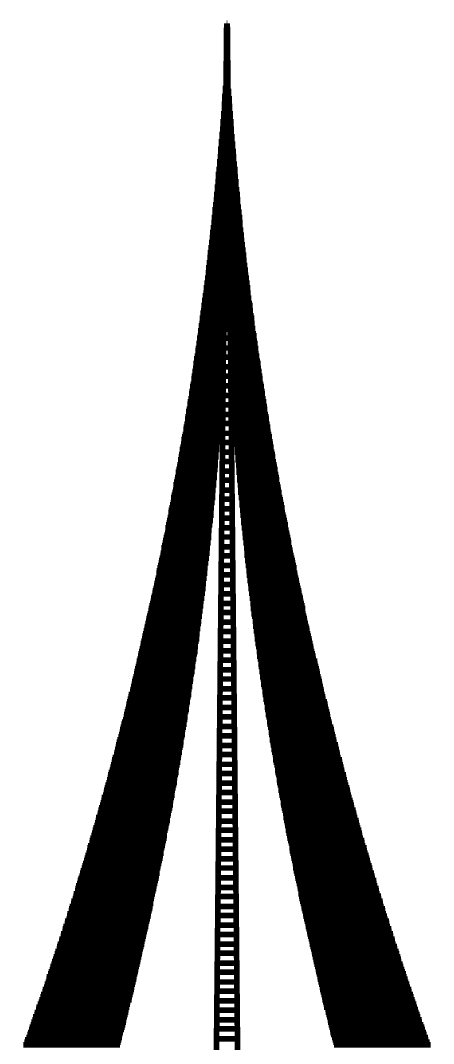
# Model space of a CAD drawing. Extents: x 489 to 720, y 1028 to 1176.
# Drawn here: x 553.963 to 554.782, y 1093.509 to 1095.539 of the extents above; entities that cross this region are included whole.
import ezdxf

# ---------------------------------------------------------------- set-up
doc = ezdxf.new("R2010")
doc.units = 0
doc.header["$MEASUREMENT"] = 0
doc.layers.add('1202', color=7, linetype='Continuous')

msp = doc.modelspace()

# ---------------------------------------------------------------- linework, layer by layer
at = {"layer": '1202', "color": 7, "linetype": 'Continuous', "ltscale": 0.045455, "const_width": 0.0112}
for points in [[(554.172, 1075.5218), (554.372, 1095.5332)], [(554.3709, 1095.523), (554.3732, 1095.523)], [(554.3709, 1095.5184), (554.3732, 1095.5184)], [(554.3709, 1095.5184), (554.3732, 1095.5184)], [(554.372, 1095.5332), (554.3732, 1095.5332)], [(554.372, 1095.5332), (554.3732, 1095.5332)], [(554.372, 1095.5287), (554.3732, 1095.5287)], [(554.372, 1095.5287), (554.3732, 1095.5287)], [(554.372, 1095.5275), (554.3732, 1095.5275)], [(554.372, 1095.523), (554.3732, 1095.523)], [(554.5732, 1075.5218), (554.3732, 1095.5332)], [(554.3697, 1095.498), (554.3743, 1095.498)], [(554.3709, 1095.5139), (554.3743, 1095.5139)], [(554.3709, 1095.5139), (554.3732, 1095.5139)], [(554.3709, 1095.5082), (554.3743, 1095.5082)], [(554.3709, 1095.5082), (554.3743, 1095.5082)], [(554.3709, 1095.5037), (554.3743, 1095.5037)], [(554.3709, 1095.5037), (554.3743, 1095.5037)], [(554.3709, 1095.498), (554.3743, 1095.498)], [(554.372, 1095.5082), (554.3732, 1095.5082)], [(554.3686, 1095.4787), (554.3754, 1095.4787)], [(554.3697, 1095.4934), (554.3743, 1095.4934)], [(554.3697, 1095.4889), (554.3754, 1095.4889)], [(554.3697, 1095.4889), (554.3743, 1095.4889)], [(554.3697, 1095.4832), (554.3754, 1095.4832)], [(554.3697, 1095.4832), (554.3743, 1095.4832)], [(554.3697, 1095.4787), (554.3754, 1095.4787)], [(554.3709, 1095.4934), (554.3754, 1095.4934)], [(554.372, 1095.49), (554.3732, 1095.49)], [(554.3675, 1095.4582), (554.3754, 1095.4582)], [(554.3675, 1095.4537), (554.3754, 1095.4537)], [(554.3686, 1095.473), (554.3754, 1095.473)], [(554.3686, 1095.4684), (554.3754, 1095.4684)], [(554.3686, 1095.4639), (554.3754, 1095.4639)], [(554.3686, 1095.4537), (554.3777, 1095.4537)], [(554.3697, 1095.473), (554.3766, 1095.473)], [(554.3697, 1095.4684), (554.3766, 1095.4684)], [(554.3697, 1095.4639), (554.3766, 1095.4639)], [(554.3697, 1095.4582), (554.3766, 1095.4582)], [(554.3709, 1095.4707), (554.3732, 1095.4707)], [(554.3663, 1095.4389), (554.3766, 1095.4389)], [(554.3675, 1095.448), (554.3754, 1095.448)], [(554.3675, 1095.4434), (554.3766, 1095.4434)], [(554.3686, 1095.448), (554.3777, 1095.448)], [(554.3686, 1095.4434), (554.3777, 1095.4434)], [(554.3686, 1095.4389), (554.3777, 1095.4389)], [(554.3709, 1095.4525), (554.3743, 1095.4525)], [(554.3652, 1095.423), (554.3766, 1095.423)], [(554.3652, 1095.4184), (554.3766, 1095.4184)], [(554.3663, 1095.4332), (554.3766, 1095.4332)], [(554.3663, 1095.4287), (554.3766, 1095.4287)], [(554.3686, 1095.4332), (554.3788, 1095.4332)], [(554.3686, 1095.4287), (554.3788, 1095.4287)], [(554.3686, 1095.423), (554.3788, 1095.423)], [(554.3686, 1095.4184), (554.38, 1095.4184)], [(554.3709, 1095.4332), (554.3743, 1095.4332)], [(554.3709, 1095.415), (554.3743, 1095.415)], [(554.3641, 1095.4037), (554.3766, 1095.4037)], [(554.3641, 1095.398), (554.3777, 1095.398)], [(554.3641, 1095.3934), (554.3777, 1095.3934)], [(554.3652, 1095.4128), (554.3766, 1095.4128)], [(554.3652, 1095.4082), (554.3766, 1095.4082)], [(554.3675, 1095.4128), (554.38, 1095.4128)], [(554.3675, 1095.4082), (554.38, 1095.4082)], [(554.3675, 1095.4037), (554.38, 1095.4037)], [(554.3675, 1095.398), (554.3811, 1095.398)], [(554.3675, 1095.3934), (554.3811, 1095.3934)], [(554.3709, 1095.3957), (554.3743, 1095.3957)], [(554.3618, 1095.373), (554.3777, 1095.373)], [(554.3629, 1095.3878), (554.3777, 1095.3878)], [(554.3629, 1095.3832), (554.3777, 1095.3832)], [(554.3629, 1095.3787), (554.3777, 1095.3787)], [(554.3675, 1095.3878), (554.3811, 1095.3878)], [(554.3675, 1095.3832), (554.3822, 1095.3832)], [(554.3675, 1095.3787), (554.3822, 1095.3787)], [(554.3675, 1095.373), (554.3822, 1095.373)], [(554.3709, 1095.3775), (554.3743, 1095.3775)], [(554.3607, 1095.3537), (554.3777, 1095.3537)], [(554.3618, 1095.3684), (554.3777, 1095.3684)], [(554.3618, 1095.3628), (554.3777, 1095.3628)], [(554.3618, 1095.3582), (554.3777, 1095.3582)], [(554.3663, 1095.3582), (554.3834, 1095.3582)], [(554.3663, 1095.3537), (554.3845, 1095.3537)], [(554.3675, 1095.3684), (554.3834, 1095.3684)], [(554.3675, 1095.3628), (554.3834, 1095.3628)], [(554.3697, 1095.3582), (554.3743, 1095.3582)], [(554.3595, 1095.3378), (554.3788, 1095.3378)], [(554.3595, 1095.3332), (554.3788, 1095.3332)], [(554.3607, 1095.348), (554.3777, 1095.348)], [(554.3607, 1095.3434), (554.3777, 1095.3434)], [(554.3663, 1095.348), (554.3845, 1095.348)], [(554.3663, 1095.3434), (554.3845, 1095.3434)], [(554.3663, 1095.3378), (554.3857, 1095.3378)], [(554.3663, 1095.3332), (554.3857, 1095.3332)], [(554.3697, 1095.34), (554.3754, 1095.34)], [(554.3572, 1095.3128), (554.3788, 1095.3128)], [(554.3584, 1095.323), (554.3788, 1095.323)], [(554.3584, 1095.3184), (554.3788, 1095.3184)], [(554.3595, 1095.3287), (554.3788, 1095.3287)], [(554.3663, 1095.3287), (554.3857, 1095.3287)], [(554.3663, 1095.323), (554.3868, 1095.323)], [(554.3663, 1095.3184), (554.3868, 1095.3184)], [(554.3663, 1095.3128), (554.3868, 1095.3128)], [(554.3697, 1095.3207), (554.3754, 1095.3207)], [(554.3561, 1095.298), (554.3788, 1095.298)], [(554.3561, 1095.2934), (554.3788, 1095.2934)], [(554.3572, 1095.3082), (554.3788, 1095.3082)], [(554.3572, 1095.3037), (554.3788, 1095.3037)], [(554.3663, 1095.3082), (554.3879, 1095.3082)], [(554.3663, 1095.3037), (554.3879, 1095.3037)], [(554.3663, 1095.298), (554.3879, 1095.298)], [(554.3663, 1095.2934), (554.3891, 1095.2934)], [(554.3697, 1095.3014), (554.3754, 1095.3014)], [(554.355, 1095.2832), (554.3788, 1095.2832)], [(554.355, 1095.2787), (554.3788, 1095.2787)], [(554.355, 1095.273), (554.3788, 1095.273)], [(554.3561, 1095.2878), (554.3788, 1095.2878)], [(554.3663, 1095.2878), (554.3891, 1095.2878)], [(554.3663, 1095.2832), (554.3891, 1095.2832)], [(554.3663, 1095.2787), (554.3902, 1095.2787)], [(554.3663, 1095.273), (554.3902, 1095.273)], [(554.3697, 1095.2832), (554.3754, 1095.2832)], [(554.3527, 1095.2582), (554.3788, 1095.2582)], [(554.3527, 1095.2537), (554.3788, 1095.2537)], [(554.3538, 1095.2684), (554.3788, 1095.2684)], [(554.3538, 1095.2628), (554.3788, 1095.2628)], [(554.3663, 1095.2684), (554.3913, 1095.2684)], [(554.3663, 1095.2628), (554.3913, 1095.2628)], [(554.3663, 1095.2582), (554.3913, 1095.2582)], [(554.3663, 1095.2537), (554.3925, 1095.2537)], [(554.3697, 1095.2639), (554.3754, 1095.2639)], [(554.3504, 1095.2332), (554.3788, 1095.2332)], [(554.3516, 1095.2434), (554.3788, 1095.2434)], [(554.3516, 1095.2378), (554.3788, 1095.2378)], [(554.3527, 1095.248), (554.3788, 1095.248)], [(554.3663, 1095.248), (554.3925, 1095.248)], [(554.3663, 1095.2434), (554.3936, 1095.2434)], [(554.3663, 1095.2378), (554.3936, 1095.2378)], [(554.3663, 1095.2332), (554.3936, 1095.2332)], [(554.3686, 1095.2457), (554.3754, 1095.2457)], [(554.3493, 1095.2184), (554.3788, 1095.2184)], [(554.3493, 1095.2128), (554.3788, 1095.2128)], [(554.3504, 1095.2287), (554.3788, 1095.2287)], [(554.3504, 1095.223), (554.3788, 1095.223)], [(554.3663, 1095.2287), (554.3947, 1095.2287)], [(554.3663, 1095.223), (554.3947, 1095.223)], [(554.3663, 1095.2184), (554.3959, 1095.2184)], [(554.3663, 1095.2128), (554.3959, 1095.2128)], [(554.3686, 1095.2264), (554.3766, 1095.2264)], [(554.347, 1095.1934), (554.3788, 1095.1934)], [(554.3482, 1095.2082), (554.3788, 1095.2082)], [(554.3482, 1095.2025), (554.3788, 1095.2025)], [(554.3482, 1095.198), (554.3788, 1095.198)], [(554.3663, 1095.2082), (554.3959, 1095.2082)], [(554.3663, 1095.2025), (554.397, 1095.2025)], [(554.3663, 1095.198), (554.397, 1095.198)], [(554.3663, 1095.1934), (554.3982, 1095.1934)], [(554.3686, 1095.2082), (554.3766, 1095.2082)], [(554.3447, 1095.173), (554.3788, 1095.173)], [(554.3459, 1095.1832), (554.3788, 1095.1832)], [(554.3459, 1095.1775), (554.3788, 1095.1775)], [(554.347, 1095.1878), (554.3788, 1095.1878)], [(554.3663, 1095.1878), (554.3982, 1095.1878)], [(554.3663, 1095.1832), (554.3993, 1095.1832)], [(554.3663, 1095.1775), (554.3993, 1095.1775)], [(554.3663, 1095.173), (554.3993, 1095.173)], [(554.3686, 1095.1889), (554.3766, 1095.1889)], [(554.3686, 1095.1707), (554.3766, 1095.1707)], [(554.3436, 1095.1628), (554.3788, 1095.1628)], [(554.3436, 1095.1582), (554.3788, 1095.1582)], [(554.3436, 1095.1525), (554.3788, 1095.1525)], [(554.3447, 1095.1684), (554.3788, 1095.1684)], [(554.3663, 1095.1684), (554.4004, 1095.1684)], [(554.3663, 1095.1628), (554.4004, 1095.1628)], [(554.3663, 1095.1582), (554.4016, 1095.1582)], [(554.3663, 1095.1525), (554.4016, 1095.1525)], [(554.3686, 1095.1514), (554.3766, 1095.1514)], [(554.3413, 1095.1378), (554.3777, 1095.1378)], [(554.3413, 1095.1332), (554.3777, 1095.1332)], [(554.3425, 1095.148), (554.3788, 1095.148)], [(554.3425, 1095.1434), (554.3788, 1095.1434)], [(554.3663, 1095.148), (554.4027, 1095.148)], [(554.3663, 1095.1434), (554.4027, 1095.1434)], [(554.3663, 1095.1378), (554.4038, 1095.1378)], [(554.3663, 1095.1332), (554.4038, 1095.1332)], [(554.3675, 1095.1332), (554.3766, 1095.1332)], [(554.3391, 1095.1184), (554.3777, 1095.1184)], [(554.3391, 1095.1128), (554.3777, 1095.1128)], [(554.3402, 1095.1275), (554.3777, 1095.1275)], [(554.3402, 1095.123), (554.3777, 1095.123)], [(554.3663, 1095.1275), (554.4038, 1095.1275)], [(554.3675, 1095.123), (554.405, 1095.123)], [(554.3675, 1095.1184), (554.405, 1095.1184)], [(554.3675, 1095.1139), (554.3777, 1095.1139)], [(554.3675, 1095.1128), (554.4061, 1095.1128)], [(554.3368, 1095.098), (554.3777, 1095.098)], [(554.3368, 1095.0934), (554.3777, 1095.0934)], [(554.3379, 1095.1082), (554.3777, 1095.1082)], [(554.3379, 1095.1025), (554.3777, 1095.1025)], [(554.3675, 1095.1082), (554.4061, 1095.1082)], [(554.3675, 1095.1025), (554.4072, 1095.1025)], [(554.3675, 1095.098), (554.4072, 1095.098)], [(554.3675, 1095.0957), (554.3777, 1095.0957)], [(554.3675, 1095.0934), (554.4084, 1095.0934)], [(554.3334, 1095.0684), (554.3766, 1095.0684)], [(554.3345, 1095.0775), (554.3766, 1095.0775)], [(554.3345, 1095.073), (554.3766, 1095.073)], [(554.3357, 1095.0878), (554.3777, 1095.0878)], [(554.3357, 1095.0832), (554.3777, 1095.0832)], [(554.3675, 1095.0878), (554.4084, 1095.0878)], [(554.3675, 1095.0832), (554.4095, 1095.0832)], [(554.3675, 1095.0775), (554.4095, 1095.0775)], [(554.3675, 1095.0764), (554.3777, 1095.0764)], [(554.3675, 1095.073), (554.4107, 1095.073)], [(554.3686, 1095.0684), (554.4107, 1095.0684)], [(554.3311, 1095.048), (554.3766, 1095.048)], [(554.3322, 1095.0582), (554.3766, 1095.0582)], [(554.3322, 1095.0525), (554.3766, 1095.0525)], [(554.3334, 1095.0628), (554.3766, 1095.0628)], [(554.3675, 1095.0582), (554.3777, 1095.0582)], [(554.3686, 1095.0628), (554.4118, 1095.0628)], [(554.3686, 1095.0582), (554.4118, 1095.0582)], [(554.3686, 1095.0525), (554.4129, 1095.0525)], [(554.3686, 1095.048), (554.4129, 1095.048)], [(554.3288, 1095.0275), (554.3754, 1095.0275)], [(554.33, 1095.0378), (554.3766, 1095.0378)], [(554.33, 1095.0332), (554.3754, 1095.0332)], [(554.3311, 1095.0434), (554.3766, 1095.0434)], [(554.3675, 1095.0389), (554.3777, 1095.0389)], [(554.3686, 1095.0434), (554.4141, 1095.0434)], [(554.3686, 1095.0378), (554.4141, 1095.0378)], [(554.3686, 1095.0332), (554.4152, 1095.0332)], [(554.3697, 1095.0275), (554.4163, 1095.0275)], [(554.3266, 1095.0082), (554.3754, 1095.0082)], [(554.3277, 1095.0173), (554.3754, 1095.0173)], [(554.3277, 1095.0128), (554.3754, 1095.0128)], [(554.3288, 1095.023), (554.3754, 1095.023)], [(554.3663, 1095.0207), (554.3777, 1095.0207)], [(554.3697, 1095.023), (554.4163, 1095.023)], [(554.3697, 1095.0173), (554.4175, 1095.0173)], [(554.3697, 1095.0128), (554.4175, 1095.0128)], [(554.3697, 1095.0082), (554.4186, 1095.0082)], [(554.3243, 1094.9923), (554.3743, 1094.9923)], [(554.3243, 1094.9878), (554.3743, 1094.9878)], [(554.3254, 1094.998), (554.3743, 1094.998)], [(554.3266, 1095.0025), (554.3754, 1095.0025)], [(554.3663, 1095.0014), (554.3788, 1095.0014)], [(554.3697, 1095.0025), (554.4186, 1095.0025)], [(554.3697, 1094.998), (554.4197, 1094.998)], [(554.3709, 1094.9923), (554.4197, 1094.9923)], [(554.3709, 1094.9878), (554.4209, 1094.9878)], [(554.322, 1094.973), (554.3743, 1094.973)], [(554.322, 1094.9673), (554.3732, 1094.9673)], [(554.3232, 1094.9832), (554.3743, 1094.9832)], [(554.3232, 1094.9775), (554.3743, 1094.9775)], [(554.3663, 1094.9832), (554.3788, 1094.9832)], [(554.3709, 1094.9832), (554.4209, 1094.9832)], [(554.3709, 1094.9775), (554.422, 1094.9775)], [(554.3709, 1094.973), (554.4232, 1094.973)], [(554.3709, 1094.9673), (554.4232, 1094.9673)], [(554.3186, 1094.948), (554.3732, 1094.948)], [(554.3197, 1094.9582), (554.3732, 1094.9582)], [(554.3197, 1094.9525), (554.3732, 1094.9525)], [(554.3209, 1094.9628), (554.3732, 1094.9628)], [(554.3663, 1094.9639), (554.3788, 1094.9639)], [(554.372, 1094.9628), (554.4243, 1094.9628)], [(554.372, 1094.9582), (554.4243, 1094.9582)], [(554.372, 1094.9525), (554.4254, 1094.9525)], [(554.372, 1094.948), (554.4266, 1094.948)], [(554.3163, 1094.9332), (554.372, 1094.9332)], [(554.3163, 1094.9275), (554.372, 1094.9275)], [(554.3175, 1094.9378), (554.372, 1094.9378)], [(554.3186, 1094.9423), (554.372, 1094.9423)], [(554.3663, 1094.9457), (554.3788, 1094.9457)], [(554.3663, 1094.9264), (554.3788, 1094.9264)], [(554.372, 1094.9423), (554.4266, 1094.9423)], [(554.372, 1094.9378), (554.4277, 1094.9378)], [(554.3732, 1094.9332), (554.4277, 1094.9332)], [(554.3732, 1094.9275), (554.4288, 1094.9275)], [(554.3129, 1094.9082), (554.3709, 1094.9082)], [(554.3141, 1094.9128), (554.3709, 1094.9128)], [(554.3152, 1094.923), (554.372, 1094.923)], [(554.3152, 1094.9173), (554.372, 1094.9173)], [(554.3652, 1094.9082), (554.3788, 1094.9082)], [(554.3732, 1094.923), (554.4288, 1094.923)], [(554.3732, 1094.9173), (554.43, 1094.9173)], [(554.3732, 1094.9128), (554.4311, 1094.9128)], [(554.3743, 1094.9082), (554.4311, 1094.9082)], [(554.3107, 1094.8878), (554.3697, 1094.8878)], [(554.3118, 1094.898), (554.3709, 1094.898)], [(554.3118, 1094.8923), (554.3697, 1094.8923)], [(554.3129, 1094.9025), (554.3709, 1094.9025)], [(554.3652, 1094.8889), (554.3788, 1094.8889)], [(554.3743, 1094.9025), (554.4322, 1094.9025)], [(554.3743, 1094.898), (554.4334, 1094.898)], [(554.3743, 1094.8923), (554.4334, 1094.8923)], [(554.3754, 1094.8878), (554.4345, 1094.8878)], [(554.3072, 1094.8673), (554.3686, 1094.8673)], [(554.3084, 1094.873), (554.3697, 1094.873)], [(554.3095, 1094.8832), (554.3697, 1094.8832)], [(554.3095, 1094.8775), (554.3697, 1094.8775)], [(554.3652, 1094.8707), (554.38, 1094.8707)], [(554.3754, 1094.8832), (554.4345, 1094.8832)], [(554.3754, 1094.8775), (554.4357, 1094.8775)], [(554.3754, 1094.873), (554.4368, 1094.873)], [(554.3754, 1094.8673), (554.4368, 1094.8673)], [(554.305, 1094.848), (554.3675, 1094.848)], [(554.3061, 1094.8582), (554.3686, 1094.8582)], [(554.3061, 1094.8525), (554.3686, 1094.8525)], [(554.3072, 1094.8628), (554.3686, 1094.8628)], [(554.3652, 1094.8514), (554.38, 1094.8514)], [(554.3766, 1094.8628), (554.4379, 1094.8628)], [(554.3766, 1094.8582), (554.4391, 1094.8582)], [(554.3766, 1094.8525), (554.4391, 1094.8525)], [(554.3766, 1094.848), (554.4402, 1094.848)], [(554.3016, 1094.8275), (554.3663, 1094.8275)], [(554.3027, 1094.8332), (554.3675, 1094.8332)], [(554.3038, 1094.8423), (554.3675, 1094.8423)], [(554.3038, 1094.8378), (554.3675, 1094.8378)], [(554.3652, 1094.8332), (554.38, 1094.8332)], [(554.3777, 1094.8423), (554.4413, 1094.8423)], [(554.3777, 1094.8378), (554.4413, 1094.8378)], [(554.3777, 1094.8332), (554.4425, 1094.8332)], [(554.3777, 1094.8275), (554.4436, 1094.8275)], [(554.2993, 1094.8128), (554.3663, 1094.8128)], [(554.2993, 1094.8071), (554.3652, 1094.8071)], [(554.3004, 1094.8173), (554.3663, 1094.8173)], [(554.3016, 1094.823), (554.3663, 1094.823)], [(554.3652, 1094.8139), (554.38, 1094.8139)], [(554.3788, 1094.823), (554.4436, 1094.823)], [(554.3788, 1094.8173), (554.4447, 1094.8173)], [(554.3788, 1094.8128), (554.4459, 1094.8128)], [(554.38, 1094.8071), (554.4459, 1094.8071)], [(554.2959, 1094.7878), (554.3641, 1094.7878)], [(554.297, 1094.798), (554.3652, 1094.798)], [(554.297, 1094.7923), (554.3641, 1094.7923)], [(554.2982, 1094.8025), (554.3652, 1094.8025)], [(554.3641, 1094.7946), (554.38, 1094.7946)], [(554.38, 1094.8025), (554.447, 1094.8025)], [(554.38, 1094.798), (554.4482, 1094.798)], [(554.38, 1094.7923), (554.4482, 1094.7923)], [(554.3811, 1094.7878), (554.4493, 1094.7878)], [(554.2925, 1094.7673), (554.3629, 1094.7673)], [(554.2936, 1094.7775), (554.3641, 1094.7775)], [(554.2936, 1094.773), (554.3629, 1094.773)], [(554.2947, 1094.7821), (554.3641, 1094.7821)], [(554.3641, 1094.7764), (554.38, 1094.7764)], [(554.3811, 1094.7821), (554.4504, 1094.7821)], [(554.3811, 1094.7775), (554.4504, 1094.7775)], [(554.3811, 1094.773), (554.4516, 1094.773)], [(554.3822, 1094.7673), (554.4527, 1094.7673)], [(554.2891, 1094.748), (554.3618, 1094.748)], [(554.2902, 1094.7525), (554.3618, 1094.7525)], [(554.2913, 1094.7628), (554.3629, 1094.7628)], [(554.2913, 1094.7571), (554.3618, 1094.7571)], [(554.3641, 1094.7571), (554.3811, 1094.7571)], [(554.3822, 1094.7628), (554.4527, 1094.7628)], [(554.3822, 1094.7571), (554.4538, 1094.7571)], [(554.3834, 1094.7525), (554.455, 1094.7525)], [(554.3834, 1094.748), (554.4561, 1094.748)], [(554.2857, 1094.7275), (554.3595, 1094.7275)], [(554.2857, 1094.723), (554.3595, 1094.723)], [(554.2868, 1094.7321), (554.3607, 1094.7321)], [(554.2879, 1094.7378), (554.3607, 1094.7378)], [(554.2891, 1094.7423), (554.3607, 1094.7423)], [(554.3641, 1094.7389), (554.3811, 1094.7389)], [(554.3834, 1094.7423), (554.4561, 1094.7423)], [(554.3845, 1094.7378), (554.4572, 1094.7378)], [(554.3845, 1094.7321), (554.4584, 1094.7321)], [(554.3845, 1094.7275), (554.4584, 1094.7275)], [(554.3857, 1094.723), (554.4595, 1094.723)], [(554.2822, 1094.7071), (554.3584, 1094.7071)], [(554.2822, 1094.7025), (554.3584, 1094.7025)], [(554.2834, 1094.7128), (554.3584, 1094.7128)], [(554.2845, 1094.7173), (554.3595, 1094.7173)], [(554.3641, 1094.7196), (554.3811, 1094.7196)], [(554.3857, 1094.7173), (554.4607, 1094.7173)], [(554.3857, 1094.7128), (554.4618, 1094.7128)], [(554.3868, 1094.7071), (554.4618, 1094.7071)], [(554.3868, 1094.7025), (554.4629, 1094.7025)], [(554.2788, 1094.6878), (554.3572, 1094.6878)], [(554.28, 1094.6923), (554.3572, 1094.6923)], [(554.2811, 1094.698), (554.3572, 1094.698)], [(554.3641, 1094.7014), (554.3811, 1094.7014)], [(554.3868, 1094.698), (554.4641, 1094.698)], [(554.3879, 1094.6923), (554.4652, 1094.6923)], [(554.3879, 1094.6878), (554.4652, 1094.6878)], [(554.2754, 1094.6673), (554.355, 1094.6673)], [(554.2754, 1094.6628), (554.355, 1094.6628)], [(554.2766, 1094.673), (554.3561, 1094.673)], [(554.2777, 1094.6775), (554.3561, 1094.6775)], [(554.2788, 1094.6821), (554.3561, 1094.6821)], [(554.3629, 1094.6639), (554.3811, 1094.6639)], [(554.3641, 1094.6821), (554.3811, 1094.6821)], [(554.3879, 1094.6821), (554.4663, 1094.6821)], [(554.3891, 1094.6775), (554.4675, 1094.6775)], [(554.3891, 1094.673), (554.4686, 1094.673)], [(554.3891, 1094.6673), (554.4686, 1094.6673)], [(554.3902, 1094.6628), (554.4697, 1094.6628)], [(554.2709, 1094.6423), (554.3527, 1094.6423)], [(554.272, 1094.648), (554.3538, 1094.648)], [(554.2732, 1094.6525), (554.3538, 1094.6525)], [(554.2743, 1094.6571), (554.355, 1094.6571)], [(554.3629, 1094.6446), (554.3822, 1094.6446)], [(554.3902, 1094.6571), (554.4709, 1094.6571)], [(554.3913, 1094.6525), (554.472, 1094.6525)], [(554.3913, 1094.648), (554.4732, 1094.648)], [(554.3913, 1094.6423), (554.4732, 1094.6423)], [(554.2675, 1094.623), (554.3516, 1094.623)], [(554.2686, 1094.6275), (554.3516, 1094.6275)], [(554.2697, 1094.6321), (554.3527, 1094.6321)], [(554.2709, 1094.6378), (554.3527, 1094.6378)], [(554.3629, 1094.6264), (554.3822, 1094.6264)], [(554.3925, 1094.6378), (554.4743, 1094.6378)], [(554.3925, 1094.6321), (554.4754, 1094.6321)], [(554.3925, 1094.6275), (554.4766, 1094.6275)], [(554.3936, 1094.623), (554.4766, 1094.623)], [(554.2641, 1094.6025), (554.3493, 1094.6025)], [(554.2652, 1094.6071), (554.3504, 1094.6071)], [(554.2663, 1094.6173), (554.3516, 1094.6173)], [(554.2663, 1094.6128), (554.3504, 1094.6128)], [(554.3629, 1094.6071), (554.3822, 1094.6071)], [(554.3936, 1094.6173), (554.4777, 1094.6173)], [(554.3947, 1094.6128), (554.4788, 1094.6128)], [(554.3947, 1094.6071), (554.48, 1094.6071)], [(554.3947, 1094.6025), (554.4811, 1094.6025)], [(554.2607, 1094.5821), (554.3482, 1094.5821)], [(554.2618, 1094.5923), (554.3493, 1094.5923)], [(554.2618, 1094.5878), (554.3482, 1094.5878)], [(554.2629, 1094.5968), (554.3493, 1094.5968)], [(554.3629, 1094.5889), (554.3822, 1094.5889)], [(554.3959, 1094.5968), (554.4811, 1094.5968)], [(554.3959, 1094.5923), (554.4822, 1094.5923)], [(554.397, 1094.5878), (554.4834, 1094.5878)], [(554.397, 1094.5821), (554.4845, 1094.5821)], [(554.2561, 1094.5628), (554.3459, 1094.5628)], [(554.2572, 1094.5673), (554.3459, 1094.5673)], [(554.2584, 1094.5718), (554.347, 1094.5718)], [(554.2595, 1094.5775), (554.347, 1094.5775)], [(554.3629, 1094.5696), (554.3822, 1094.5696)], [(554.397, 1094.5775), (554.4857, 1094.5775)], [(554.3982, 1094.5718), (554.4868, 1094.5718)], [(554.3982, 1094.5673), (554.4868, 1094.5673)], [(554.3993, 1094.5628), (554.4879, 1094.5628)], [(554.2527, 1094.5423), (554.3436, 1094.5423)], [(554.2538, 1094.5468), (554.3447, 1094.5468)], [(554.255, 1094.5525), (554.3447, 1094.5525)], [(554.2561, 1094.5571), (554.3459, 1094.5571)], [(554.3618, 1094.5514), (554.3822, 1094.5514)], [(554.3993, 1094.5571), (554.4891, 1094.5571)], [(554.4004, 1094.5525), (554.4902, 1094.5525)], [(554.4004, 1094.5468), (554.4913, 1094.5468)], [(554.4004, 1094.5423), (554.4925, 1094.5423)], [(554.2493, 1094.5218), (554.3413, 1094.5218)], [(554.2504, 1094.5321), (554.3425, 1094.5321)], [(554.2504, 1094.5275), (554.3425, 1094.5275)], [(554.2516, 1094.5378), (554.3436, 1094.5378)], [(554.3618, 1094.5321), (554.3834, 1094.5321)], [(554.4016, 1094.5378), (554.4936, 1094.5378)], [(554.4016, 1094.5321), (554.4936, 1094.5321)], [(554.4027, 1094.5275), (554.4947, 1094.5275)], [(554.4027, 1094.5218), (554.4959, 1094.5218)], [(554.2447, 1094.5025), (554.3402, 1094.5025)], [(554.2459, 1094.5071), (554.3402, 1094.5071)], [(554.247, 1094.5128), (554.3413, 1094.5128)], [(554.2482, 1094.5173), (554.3413, 1094.5173)], [(554.3618, 1094.5139), (554.3834, 1094.5139)], [(554.4038, 1094.5173), (554.497, 1094.5173)], [(554.4038, 1094.5128), (554.4982, 1094.5128)], [(554.405, 1094.5071), (554.4993, 1094.5071)], [(554.405, 1094.5025), (554.5004, 1094.5025)], [(554.2413, 1094.4821), (554.3379, 1094.4821)], [(554.2425, 1094.4923), (554.3391, 1094.4923)], [(554.2425, 1094.4878), (554.3379, 1094.4878)], [(554.2436, 1094.4968), (554.3391, 1094.4968)], [(554.3618, 1094.4946), (554.3834, 1094.4946)], [(554.4061, 1094.4968), (554.5004, 1094.4968)], [(554.4061, 1094.4923), (554.5016, 1094.4923)], [(554.4072, 1094.4878), (554.5027, 1094.4878)], [(554.4072, 1094.4821), (554.5038, 1094.4821)], [(554.2368, 1094.4628), (554.3357, 1094.4628)], [(554.2379, 1094.4673), (554.3357, 1094.4673)], [(554.2391, 1094.4718), (554.3368, 1094.4718)], [(554.2402, 1094.4775), (554.3368, 1094.4775)], [(554.3618, 1094.4764), (554.3834, 1094.4764)], [(554.4072, 1094.4775), (554.505, 1094.4775)], [(554.4084, 1094.4718), (554.5061, 1094.4718)], [(554.4084, 1094.4673), (554.5072, 1094.4673)], [(554.4095, 1094.4628), (554.5084, 1094.4628)], [(554.2322, 1094.4423), (554.3334, 1094.4423)], [(554.2334, 1094.4468), (554.3334, 1094.4468)], [(554.2345, 1094.4525), (554.3345, 1094.4525)], [(554.2357, 1094.4571), (554.3345, 1094.4571)], [(554.3607, 1094.4389), (554.3834, 1094.4389)], [(554.3618, 1094.4571), (554.3834, 1094.4571)], [(554.4095, 1094.4571), (554.5095, 1094.4571)], [(554.4107, 1094.4525), (554.5107, 1094.4525)], [(554.4107, 1094.4468), (554.5107, 1094.4468)], [(554.4118, 1094.4423), (554.5118, 1094.4423)], [(554.2288, 1094.4218), (554.3311, 1094.4218)], [(554.23, 1094.4275), (554.3311, 1094.4275)], [(554.2311, 1094.4321), (554.3322, 1094.4321)], [(554.2322, 1094.4378), (554.3322, 1094.4378)], [(554.3607, 1094.4196), (554.3845, 1094.4196)], [(554.4118, 1094.4378), (554.5129, 1094.4378)], [(554.4129, 1094.4321), (554.5141, 1094.4321)], [(554.4129, 1094.4275), (554.5152, 1094.4275)], [(554.4141, 1094.4218), (554.5163, 1094.4218)], [(554.2243, 1094.4025), (554.3288, 1094.4025)], [(554.2254, 1094.4071), (554.3288, 1094.4071)], [(554.2266, 1094.4116), (554.33, 1094.4116)], [(554.2277, 1094.4173), (554.33, 1094.4173)], [(554.3607, 1094.4014), (554.3845, 1094.4014)], [(554.4152, 1094.4173), (554.5175, 1094.4173)], [(554.4152, 1094.4116), (554.5186, 1094.4116)], [(554.4163, 1094.4071), (554.5197, 1094.4071)], [(554.4163, 1094.4025), (554.5209, 1094.4025)], [(554.2197, 1094.3821), (554.3254, 1094.3821)], [(554.2209, 1094.3866), (554.3266, 1094.3866)], [(554.222, 1094.3923), (554.3277, 1094.3923)], [(554.2232, 1094.3968), (554.3277, 1094.3968)], [(554.3607, 1094.3821), (554.3845, 1094.3821)], [(554.4175, 1094.3968), (554.522, 1094.3968)], [(554.4175, 1094.3923), (554.5232, 1094.3923)], [(554.4186, 1094.3866), (554.5243, 1094.3866)], [(554.4186, 1094.3821), (554.5254, 1094.3821)], [(554.2152, 1094.3616), (554.3232, 1094.3616)], [(554.2163, 1094.3673), (554.3243, 1094.3673)], [(554.2175, 1094.3718), (554.3243, 1094.3718)], [(554.2186, 1094.3775), (554.3254, 1094.3775)], [(554.3607, 1094.3639), (554.3845, 1094.3639)], [(554.4197, 1094.3775), (554.5266, 1094.3775)], [(554.4197, 1094.3718), (554.5277, 1094.3718)], [(554.4209, 1094.3673), (554.5277, 1094.3673)], [(554.4209, 1094.3616), (554.5288, 1094.3616)], [(554.2107, 1094.3423), (554.3209, 1094.3423)], [(554.2118, 1094.3468), (554.322, 1094.3468)], [(554.2129, 1094.3525), (554.322, 1094.3525)], [(554.2141, 1094.3571), (554.3232, 1094.3571)], [(554.3607, 1094.3446), (554.3845, 1094.3446)], [(554.422, 1094.3571), (554.53, 1094.3571)], [(554.4232, 1094.3525), (554.5311, 1094.3525)], [(554.4232, 1094.3468), (554.5322, 1094.3468)], [(554.4243, 1094.3423), (554.5334, 1094.3423)], [(554.205, 1094.3173), (554.3175, 1094.3173)], [(554.2061, 1094.3218), (554.3186, 1094.3218)], [(554.2072, 1094.3275), (554.3186, 1094.3275)], [(554.2084, 1094.3321), (554.3197, 1094.3321)], [(554.2095, 1094.3366), (554.3197, 1094.3366)], [(554.3595, 1094.3264), (554.3845, 1094.3264)], [(554.4243, 1094.3366), (554.5345, 1094.3366)], [(554.4254, 1094.3321), (554.5357, 1094.3321)], [(554.4254, 1094.3275), (554.5368, 1094.3275)], [(554.4266, 1094.3218), (554.5379, 1094.3218)], [(554.4277, 1094.3173), (554.5391, 1094.3173)], [(554.2004, 1094.2968), (554.3152, 1094.2968)], [(554.2016, 1094.3025), (554.3152, 1094.3025)], [(554.2027, 1094.3071), (554.3163, 1094.3071)], [(554.2038, 1094.3116), (554.3175, 1094.3116)], [(554.3595, 1094.3071), (554.3857, 1094.3071)], [(554.4277, 1094.3116), (554.5402, 1094.3116)], [(554.4288, 1094.3071), (554.5413, 1094.3071)], [(554.4288, 1094.3025), (554.5425, 1094.3025)], [(554.43, 1094.2968), (554.5436, 1094.2968)], [(554.1959, 1094.2775), (554.3118, 1094.2775)], [(554.197, 1094.2821), (554.3129, 1094.2821)], [(554.1982, 1094.2866), (554.3141, 1094.2866)], [(554.1993, 1094.2923), (554.3141, 1094.2923)], [(554.3595, 1094.2878), (554.3857, 1094.2878)], [(554.4311, 1094.2923), (554.5447, 1094.2923)], [(554.4311, 1094.2866), (554.5459, 1094.2866)], [(554.4322, 1094.2821), (554.547, 1094.2821)], [(554.4322, 1094.2775), (554.5482, 1094.2775)], [(554.1913, 1094.2571), (554.3095, 1094.2571)], [(554.1925, 1094.2616), (554.3095, 1094.2616)], [(554.1936, 1094.2673), (554.3107, 1094.2673)], [(554.1947, 1094.2718), (554.3118, 1094.2718)], [(554.3595, 1094.2696), (554.3857, 1094.2696)], [(554.4334, 1094.2718), (554.5493, 1094.2718)], [(554.4345, 1094.2673), (554.5516, 1094.2673)], [(554.4345, 1094.2616), (554.5527, 1094.2616)], [(554.4357, 1094.2571), (554.5538, 1094.2571)], [(554.1868, 1094.2366), (554.3061, 1094.2366)], [(554.1879, 1094.2423), (554.3072, 1094.2423)], [(554.1891, 1094.2468), (554.3084, 1094.2468)], [(554.1902, 1094.2525), (554.3084, 1094.2525)], [(554.3595, 1094.2503), (554.3857, 1094.2503)], [(554.4368, 1094.2525), (554.555, 1094.2525)], [(554.4368, 1094.2468), (554.5561, 1094.2468)], [(554.4379, 1094.2423), (554.5572, 1094.2423)], [(554.4379, 1094.2366), (554.5584, 1094.2366)], [(554.1822, 1094.2173), (554.3038, 1094.2173)], [(554.1834, 1094.2218), (554.3038, 1094.2218)], [(554.1845, 1094.2275), (554.305, 1094.2275)], [(554.1857, 1094.2321), (554.3061, 1094.2321)], [(554.3595, 1094.2321), (554.3857, 1094.2321)], [(554.4391, 1094.2321), (554.5595, 1094.2321)], [(554.4402, 1094.2275), (554.5607, 1094.2275)], [(554.4402, 1094.2218), (554.5618, 1094.2218)], [(554.4413, 1094.2173), (554.5629, 1094.2173)], [(554.1766, 1094.1968), (554.3004, 1094.1968)], [(554.1777, 1094.2014), (554.3016, 1094.2014)], [(554.18, 1094.2071), (554.3016, 1094.2071)], [(554.1811, 1094.2116), (554.3027, 1094.2116)], [(554.3584, 1094.2128), (554.3857, 1094.2128)], [(554.4425, 1094.2116), (554.5641, 1094.2116)], [(554.4425, 1094.2071), (554.5652, 1094.2071)], [(554.4436, 1094.2014), (554.5663, 1094.2014)], [(554.4447, 1094.1968), (554.5675, 1094.1968)], [(554.172, 1094.1764), (554.297, 1094.1764)], [(554.1732, 1094.1821), (554.2982, 1094.1821)], [(554.1743, 1094.1866), (554.2993, 1094.1866)], [(554.1754, 1094.1923), (554.2993, 1094.1923)], [(554.3584, 1094.1946), (554.3868, 1094.1946)], [(554.3584, 1094.1753), (554.3868, 1094.1753)], [(554.4447, 1094.1923), (554.5686, 1094.1923)], [(554.4459, 1094.1866), (554.5709, 1094.1866)], [(554.447, 1094.1821), (554.572, 1094.1821)], [(554.447, 1094.1764), (554.5732, 1094.1764)], [(554.1675, 1094.1571), (554.2947, 1094.1571)], [(554.1686, 1094.1616), (554.2947, 1094.1616)], [(554.1697, 1094.1673), (554.2959, 1094.1673)], [(554.1709, 1094.1718), (554.297, 1094.1718)], [(554.3584, 1094.1571), (554.3868, 1094.1571)], [(554.4482, 1094.1718), (554.5743, 1094.1718)], [(554.4493, 1094.1673), (554.5754, 1094.1673)], [(554.4493, 1094.1616), (554.5766, 1094.1616)], [(554.4504, 1094.1571), (554.5777, 1094.1571)], [(554.1618, 1094.1366), (554.2913, 1094.1366)], [(554.1629, 1094.1423), (554.2925, 1094.1423)], [(554.1641, 1094.1468), (554.2925, 1094.1468)], [(554.1663, 1094.1514), (554.2936, 1094.1514)], [(554.3584, 1094.1378), (554.3868, 1094.1378)], [(554.4516, 1094.1514), (554.5788, 1094.1514)], [(554.4516, 1094.1468), (554.58, 1094.1468)], [(554.4527, 1094.1423), (554.5811, 1094.1423)], [(554.4538, 1094.1366), (554.5834, 1094.1366)], [(554.1572, 1094.1173), (554.2879, 1094.1173)], [(554.1584, 1094.1218), (554.2891, 1094.1218)], [(554.1595, 1094.1264), (554.2891, 1094.1264)], [(554.1607, 1094.1321), (554.2902, 1094.1321)], [(554.3584, 1094.1196), (554.3868, 1094.1196)], [(554.455, 1094.1321), (554.5845, 1094.1321)], [(554.455, 1094.1264), (554.5857, 1094.1264)], [(554.4561, 1094.1218), (554.5868, 1094.1218)], [(554.4572, 1094.1173), (554.5879, 1094.1173)], [(554.1516, 1094.0968), (554.2845, 1094.0968)], [(554.1527, 1094.1014), (554.2857, 1094.1014)], [(554.1538, 1094.1071), (554.2868, 1094.1071)], [(554.155, 1094.1116), (554.2868, 1094.1116)], [(554.3572, 1094.1003), (554.3868, 1094.1003)], [(554.4572, 1094.1116), (554.5891, 1094.1116)], [(554.4584, 1094.1071), (554.5902, 1094.1071)], [(554.4595, 1094.1014), (554.5925, 1094.1014)], [(554.4607, 1094.0968), (554.5936, 1094.0968)], [(554.1459, 1094.0764), (554.2811, 1094.0764)], [(554.1482, 1094.0821), (554.2822, 1094.0821)], [(554.1493, 1094.0866), (554.2834, 1094.0866)], [(554.1504, 1094.0923), (554.2834, 1094.0923)], [(554.3572, 1094.0821), (554.3879, 1094.0821)], [(554.4607, 1094.0923), (554.5947, 1094.0923)], [(554.4618, 1094.0866), (554.5959, 1094.0866)], [(554.4629, 1094.0821), (554.597, 1094.0821)], [(554.4641, 1094.0764), (554.5982, 1094.0764)], [(554.1413, 1094.0571), (554.2777, 1094.0571)], [(554.1425, 1094.0616), (554.2788, 1094.0616)], [(554.1436, 1094.0673), (554.28, 1094.0673)], [(554.1447, 1094.0718), (554.28, 1094.0718)], [(554.3572, 1094.0628), (554.3879, 1094.0628)], [(554.4641, 1094.0718), (554.6004, 1094.0718)], [(554.4652, 1094.0673), (554.6016, 1094.0673)], [(554.4663, 1094.0616), (554.6027, 1094.0616)], [(554.4675, 1094.0571), (554.6038, 1094.0571)], [(554.1357, 1094.0366), (554.2743, 1094.0366)], [(554.1368, 1094.0423), (554.2754, 1094.0423)], [(554.1379, 1094.0468), (554.2766, 1094.0468)], [(554.1402, 1094.0514), (554.2766, 1094.0514)], [(554.3572, 1094.0446), (554.3879, 1094.0446)], [(554.4675, 1094.0514), (554.605, 1094.0514)], [(554.4686, 1094.0468), (554.6061, 1094.0468)], [(554.4697, 1094.0423), (554.6084, 1094.0423)], [(554.4709, 1094.0366), (554.6095, 1094.0366)], [(554.13, 1094.0162), (554.2709, 1094.0162)], [(554.1311, 1094.0218), (554.272, 1094.0218)], [(554.1334, 1094.0264), (554.2732, 1094.0264)], [(554.1345, 1094.0321), (554.2732, 1094.0321)], [(554.3572, 1094.0253), (554.3879, 1094.0253)], [(554.4709, 1094.0321), (554.6107, 1094.0321)], [(554.472, 1094.0264), (554.6118, 1094.0264)], [(554.4732, 1094.0218), (554.6129, 1094.0218)], [(554.4743, 1094.0162), (554.6152, 1094.0162)], [(554.1243, 1093.9968), (554.2675, 1093.9968)], [(554.1266, 1094.0014), (554.2686, 1094.0014)], [(554.1277, 1094.0071), (554.2686, 1094.0071)], [(554.1288, 1094.0116), (554.2697, 1094.0116)], [(554.3572, 1094.0071), (554.3879, 1094.0071)], [(554.4743, 1094.0116), (554.6163, 1094.0116)], [(554.4754, 1094.0071), (554.6175, 1094.0071)], [(554.4766, 1094.0014), (554.6186, 1094.0014)], [(554.4777, 1093.9968), (554.6197, 1093.9968)], [(554.1175, 1093.9718), (554.2629, 1093.9718)], [(554.1186, 1093.9764), (554.2641, 1093.9764)], [(554.1209, 1093.9821), (554.2652, 1093.9821)], [(554.122, 1093.9866), (554.2652, 1093.9866)], [(554.1232, 1093.9912), (554.2663, 1093.9912)], [(554.3561, 1093.9878), (554.3879, 1093.9878)], [(554.4788, 1093.9912), (554.622, 1093.9912)], [(554.4788, 1093.9866), (554.6232, 1093.9866)], [(554.48, 1093.9821), (554.6243, 1093.9821)], [(554.4811, 1093.9764), (554.6254, 1093.9764)], [(554.4822, 1093.9718), (554.6277, 1093.9718)], [(554.1129, 1093.9571), (554.2595, 1093.9571)], [(554.1152, 1093.9616), (554.2607, 1093.9616)], [(554.1163, 1093.9662), (554.2618, 1093.9662)], [(554.3561, 1093.9696), (554.3891, 1093.9696)], [(554.4834, 1093.9662), (554.6288, 1093.9662)], [(554.4845, 1093.9616), (554.63, 1093.9616)], [(554.4845, 1093.9571), (554.6311, 1093.9571)], [(554.1061, 1093.9321), (554.255, 1093.9321)], [(554.1072, 1093.9366), (554.2561, 1093.9366)], [(554.1095, 1093.9412), (554.2572, 1093.9412)], [(554.1107, 1093.9468), (554.2584, 1093.9468)], [(554.1118, 1093.9514), (554.2595, 1093.9514)], [(554.3561, 1093.9503), (554.3891, 1093.9503)], [(554.3561, 1093.9321), (554.3891, 1093.9321)], [(554.4857, 1093.9514), (554.6334, 1093.9514)], [(554.4868, 1093.9468), (554.6345, 1093.9468)], [(554.4879, 1093.9412), (554.6357, 1093.9412)], [(554.4891, 1093.9366), (554.6368, 1093.9366)], [(554.4891, 1093.9321), (554.6391, 1093.9321)], [(554.1004, 1093.9116), (554.2516, 1093.9116)], [(554.1016, 1093.9162), (554.2527, 1093.9162)], [(554.1038, 1093.9218), (554.2538, 1093.9218)], [(554.105, 1093.9264), (554.2538, 1093.9264)], [(554.3561, 1093.9128), (554.3891, 1093.9128)], [(554.4902, 1093.9264), (554.6402, 1093.9264)], [(554.4913, 1093.9218), (554.6413, 1093.9218)], [(554.4925, 1093.9162), (554.6425, 1093.9162)], [(554.4936, 1093.9116), (554.6447, 1093.9116)], [(554.0947, 1093.8912), (554.247, 1093.8912)], [(554.0959, 1093.8968), (554.2482, 1093.8968)], [(554.097, 1093.9014), (554.2493, 1093.9014)], [(554.0993, 1093.9071), (554.2504, 1093.9071)], [(554.3561, 1093.8946), (554.3891, 1093.8946)], [(554.4947, 1093.9071), (554.6459, 1093.9071)], [(554.4959, 1093.9014), (554.647, 1093.9014)], [(554.4959, 1093.8968), (554.6493, 1093.8968)], [(554.497, 1093.8912), (554.6504, 1093.8912)], [(554.0891, 1093.8718), (554.2436, 1093.8718)], [(554.0902, 1093.8764), (554.2447, 1093.8764)], [(554.0913, 1093.8821), (554.2459, 1093.8821)], [(554.0936, 1093.8866), (554.247, 1093.8866)], [(554.355, 1093.8753), (554.3891, 1093.8753)], [(554.4982, 1093.8866), (554.6516, 1093.8866)], [(554.4993, 1093.8821), (554.6538, 1093.8821)], [(554.5004, 1093.8764), (554.655, 1093.8764)], [(554.5016, 1093.8718), (554.6561, 1093.8718)], [(554.0822, 1093.8514), (554.2391, 1093.8514)], [(554.0845, 1093.8571), (554.2402, 1093.8571)], [(554.0857, 1093.8616), (554.2413, 1093.8616)], [(554.0868, 1093.8662), (554.2425, 1093.8662)], [(554.355, 1093.8571), (554.3902, 1093.8571)], [(554.5027, 1093.8662), (554.6572, 1093.8662)], [(554.5038, 1093.8616), (554.6595, 1093.8616)], [(554.5038, 1093.8571), (554.6607, 1093.8571)], [(554.505, 1093.8514), (554.6618, 1093.8514)], [(554.0766, 1093.8321), (554.2357, 1093.8321)], [(554.0777, 1093.8366), (554.2368, 1093.8366)], [(554.08, 1093.8412), (554.2379, 1093.8412)], [(554.0811, 1093.8468), (554.2391, 1093.8468)], [(554.355, 1093.8378), (554.3902, 1093.8378)], [(554.5061, 1093.8468), (554.6641, 1093.8468)], [(554.5072, 1093.8412), (554.6652, 1093.8412)], [(554.5084, 1093.8366), (554.6663, 1093.8366)], [(554.5095, 1093.8321), (554.6686, 1093.8321)], [(554.0709, 1093.8116), (554.2311, 1093.8116)], [(554.072, 1093.8162), (554.2322, 1093.8162)], [(554.0732, 1093.8218), (554.2334, 1093.8218)], [(554.0754, 1093.8264), (554.2345, 1093.8264)], [(554.355, 1093.8184), (554.3902, 1093.8184)], [(554.5107, 1093.8264), (554.6697, 1093.8264)], [(554.5118, 1093.8218), (554.6709, 1093.8218)], [(554.5129, 1093.8162), (554.6732, 1093.8162)], [(554.5141, 1093.8116), (554.6743, 1093.8116)], [(554.0641, 1093.7912), (554.2266, 1093.7912)], [(554.0663, 1093.7968), (554.2277, 1093.7968)], [(554.0675, 1093.8014), (554.2288, 1093.8014)], [(554.0686, 1093.8059), (554.23, 1093.8059)], [(554.355, 1093.8003), (554.3902, 1093.8003)], [(554.5141, 1093.8059), (554.6754, 1093.8059)], [(554.5152, 1093.8014), (554.6777, 1093.8014)], [(554.5163, 1093.7968), (554.6788, 1093.7968)], [(554.5175, 1093.7912), (554.6811, 1093.7912)], [(554.0584, 1093.7718), (554.2232, 1093.7718)], [(554.0595, 1093.7764), (554.2243, 1093.7764)], [(554.0607, 1093.7809), (554.2254, 1093.7809)], [(554.0629, 1093.7866), (554.2266, 1093.7866)], [(554.355, 1093.7809), (554.3902, 1093.7809)], [(554.5186, 1093.7866), (554.6822, 1093.7866)], [(554.5197, 1093.7809), (554.6834, 1093.7809)], [(554.5209, 1093.7764), (554.6857, 1093.7764)], [(554.522, 1093.7718), (554.6868, 1093.7718)], [(554.0516, 1093.7514), (554.2186, 1093.7514)], [(554.0538, 1093.7559), (554.2197, 1093.7559)], [(554.055, 1093.7616), (554.2209, 1093.7616)], [(554.0561, 1093.7662), (554.222, 1093.7662)], [(554.3538, 1093.7628), (554.3902, 1093.7628)], [(554.5232, 1093.7662), (554.6879, 1093.7662)], [(554.5243, 1093.7616), (554.6902, 1093.7616)], [(554.5254, 1093.7559), (554.6913, 1093.7559)], [(554.5266, 1093.7514), (554.6936, 1093.7514)], [(554.0459, 1093.7309), (554.2141, 1093.7309)], [(554.047, 1093.7366), (554.2152, 1093.7366)], [(554.0482, 1093.7412), (554.2163, 1093.7412)], [(554.0504, 1093.7468), (554.2175, 1093.7468)], [(554.3538, 1093.7434), (554.3913, 1093.7434)], [(554.5277, 1093.7468), (554.6947, 1093.7468)], [(554.5288, 1093.7412), (554.6959, 1093.7412)], [(554.53, 1093.7366), (554.6982, 1093.7366)], [(554.5311, 1093.7309), (554.6993, 1093.7309)], [(554.0391, 1093.7116), (554.2095, 1093.7116)], [(554.0402, 1093.7162), (554.2107, 1093.7162)], [(554.0425, 1093.7218), (554.2118, 1093.7218)], [(554.0436, 1093.7264), (554.2129, 1093.7264)], [(554.3538, 1093.7253), (554.3913, 1093.7253)], [(554.5322, 1093.7264), (554.7016, 1093.7264)], [(554.5334, 1093.7218), (554.7027, 1093.7218)], [(554.5345, 1093.7162), (554.705, 1093.7162)], [(554.5357, 1093.7116), (554.7061, 1093.7116)], [(554.0322, 1093.6912), (554.205, 1093.6912)], [(554.0345, 1093.6968), (554.2061, 1093.6968)], [(554.0357, 1093.7014), (554.2072, 1093.7014)], [(554.0368, 1093.7059), (554.2084, 1093.7059)], [(554.3538, 1093.7059), (554.3913, 1093.7059)], [(554.3538, 1093.6878), (554.3913, 1093.6878)], [(554.5368, 1093.7059), (554.7072, 1093.7059)], [(554.5379, 1093.7014), (554.7095, 1093.7014)], [(554.5391, 1093.6968), (554.7107, 1093.6968)], [(554.5402, 1093.6912), (554.7129, 1093.6912)], [(554.0254, 1093.6718), (554.2004, 1093.6718)], [(554.0277, 1093.6764), (554.2016, 1093.6764)], [(554.0288, 1093.6809), (554.2027, 1093.6809)], [(554.0311, 1093.6866), (554.2038, 1093.6866)], [(554.3538, 1093.6684), (554.3913, 1093.6684)], [(554.5413, 1093.6866), (554.7141, 1093.6866)], [(554.5425, 1093.6809), (554.7163, 1093.6809)], [(554.5436, 1093.6764), (554.7175, 1093.6764)], [(554.5447, 1093.6718), (554.7186, 1093.6718)], [(554.0186, 1093.6514), (554.1959, 1093.6514)], [(554.0209, 1093.6559), (554.197, 1093.6559)], [(554.022, 1093.6616), (554.1982, 1093.6616)], [(554.0243, 1093.6662), (554.1993, 1093.6662)], [(554.3527, 1093.6503), (554.3913, 1093.6503)], [(554.5459, 1093.6662), (554.7209, 1093.6662)], [(554.547, 1093.6616), (554.722, 1093.6616)], [(554.5482, 1093.6559), (554.7243, 1093.6559)], [(554.5493, 1093.6514), (554.7254, 1093.6514)], [(554.0129, 1093.6309), (554.1913, 1093.6309)], [(554.0141, 1093.6366), (554.1925, 1093.6366)], [(554.0152, 1093.6412), (554.1936, 1093.6412)], [(554.0175, 1093.6468), (554.1947, 1093.6468)], [(554.3527, 1093.6309), (554.3925, 1093.6309)], [(554.5504, 1093.6468), (554.7277, 1093.6468)], [(554.5516, 1093.6412), (554.7288, 1093.6412)], [(554.5527, 1093.6366), (554.7311, 1093.6366)], [(554.5538, 1093.6309), (554.7322, 1093.6309)], [(554.0061, 1093.6116), (554.1868, 1093.6116)], [(554.0072, 1093.6162), (554.1879, 1093.6162)], [(554.0095, 1093.6207), (554.1891, 1093.6207)], [(554.0107, 1093.6264), (554.1902, 1093.6264)], [(554.3527, 1093.6128), (554.3925, 1093.6128)], [(554.555, 1093.6264), (554.7345, 1093.6264)], [(554.5561, 1093.6207), (554.7357, 1093.6207)], [(554.5572, 1093.6162), (554.7379, 1093.6162)], [(554.5584, 1093.6116), (554.7391, 1093.6116)], [(553.997, 1093.5866), (554.18, 1093.5866)], [(553.9993, 1093.5912), (554.1811, 1093.5912)], [(554.0004, 1093.5957), (554.1834, 1093.5957)], [(554.0027, 1093.6014), (554.1845, 1093.6014)], [(554.0038, 1093.6059), (554.1857, 1093.6059)], [(554.3527, 1093.5934), (554.3925, 1093.5934)], [(554.5595, 1093.6059), (554.7413, 1093.6059)], [(554.5607, 1093.6014), (554.7425, 1093.6014)], [(554.5618, 1093.5957), (554.7447, 1093.5957)], [(554.5629, 1093.5912), (554.7459, 1093.5912)], [(554.5641, 1093.5866), (554.7482, 1093.5866)], [(553.9902, 1093.5662), (554.1754, 1093.5662)], [(553.9913, 1093.5707), (554.1766, 1093.5707)], [(553.9936, 1093.5764), (554.1777, 1093.5764)], [(553.9947, 1093.5809), (554.1788, 1093.5809)], [(554.3527, 1093.5753), (554.3925, 1093.5753)], [(554.5652, 1093.5809), (554.7493, 1093.5809)], [(554.5675, 1093.5764), (554.7516, 1093.5764)], [(554.5686, 1093.5707), (554.7527, 1093.5707)], [(554.5697, 1093.5662), (554.755, 1093.5662)], [(553.9834, 1093.5457), (554.1709, 1093.5457)], [(553.9845, 1093.5514), (554.172, 1093.5514)], [(553.9868, 1093.5559), (554.1732, 1093.5559)], [(553.9879, 1093.5616), (554.1743, 1093.5616)], [(554.3527, 1093.5559), (554.3925, 1093.5559)], [(554.5709, 1093.5616), (554.7561, 1093.5616)], [(554.572, 1093.5559), (554.7584, 1093.5559)], [(554.5732, 1093.5514), (554.7595, 1093.5514)], [(554.5743, 1093.5457), (554.7618, 1093.5457)], [(553.9766, 1093.5264), (554.1652, 1093.5264)], [(553.9777, 1093.5309), (554.1663, 1093.5309)], [(553.98, 1093.5366), (554.1686, 1093.5366)], [(553.9811, 1093.5412), (554.1697, 1093.5412)], [(554.3516, 1093.5378), (554.3925, 1093.5378)], [(554.5754, 1093.5412), (554.7641, 1093.5412)], [(554.5766, 1093.5366), (554.7652, 1093.5366)], [(554.5777, 1093.5309), (554.7675, 1093.5309)], [(554.5788, 1093.5264), (554.7686, 1093.5264)], [(553.9686, 1093.5059), (554.1607, 1093.5059)], [(553.9709, 1093.5116), (554.1618, 1093.5116)], [(553.972, 1093.5162), (554.1629, 1093.5162)], [(553.9743, 1093.5207), (554.1641, 1093.5207)], [(554.3516, 1093.5184), (554.3936, 1093.5184)], [(554.5811, 1093.5207), (554.7709, 1093.5207)], [(554.5822, 1093.5162), (554.772, 1093.5162)], [(554.5834, 1093.5116), (554.7743, 1093.5116)], [(554.5845, 1093.5059), (554.7766, 1093.5059)]]:
    msp.add_lwpolyline(points, dxfattribs=at)

doc.saveas('drawing.dxf')
